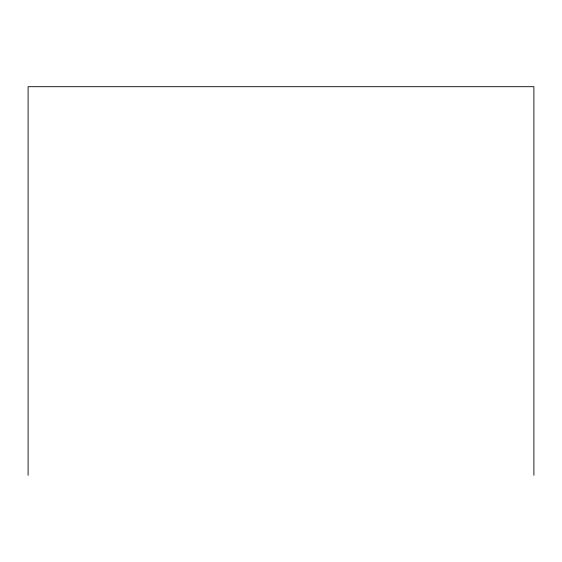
<?xml version="1.0" encoding="UTF-8"?>
<svg xmlns="http://www.w3.org/2000/svg" width="562" height="562" viewBox="0 0 562 562"><rect width="100%" height="100%" fill="white"/><g stroke="black" fill="none" stroke-linecap="round" stroke-linejoin="round"><path stroke-width="0.84" d="M533.9 475.297L533.9 86.703L28.1 86.703L28.1 475.297"/></g></svg>
